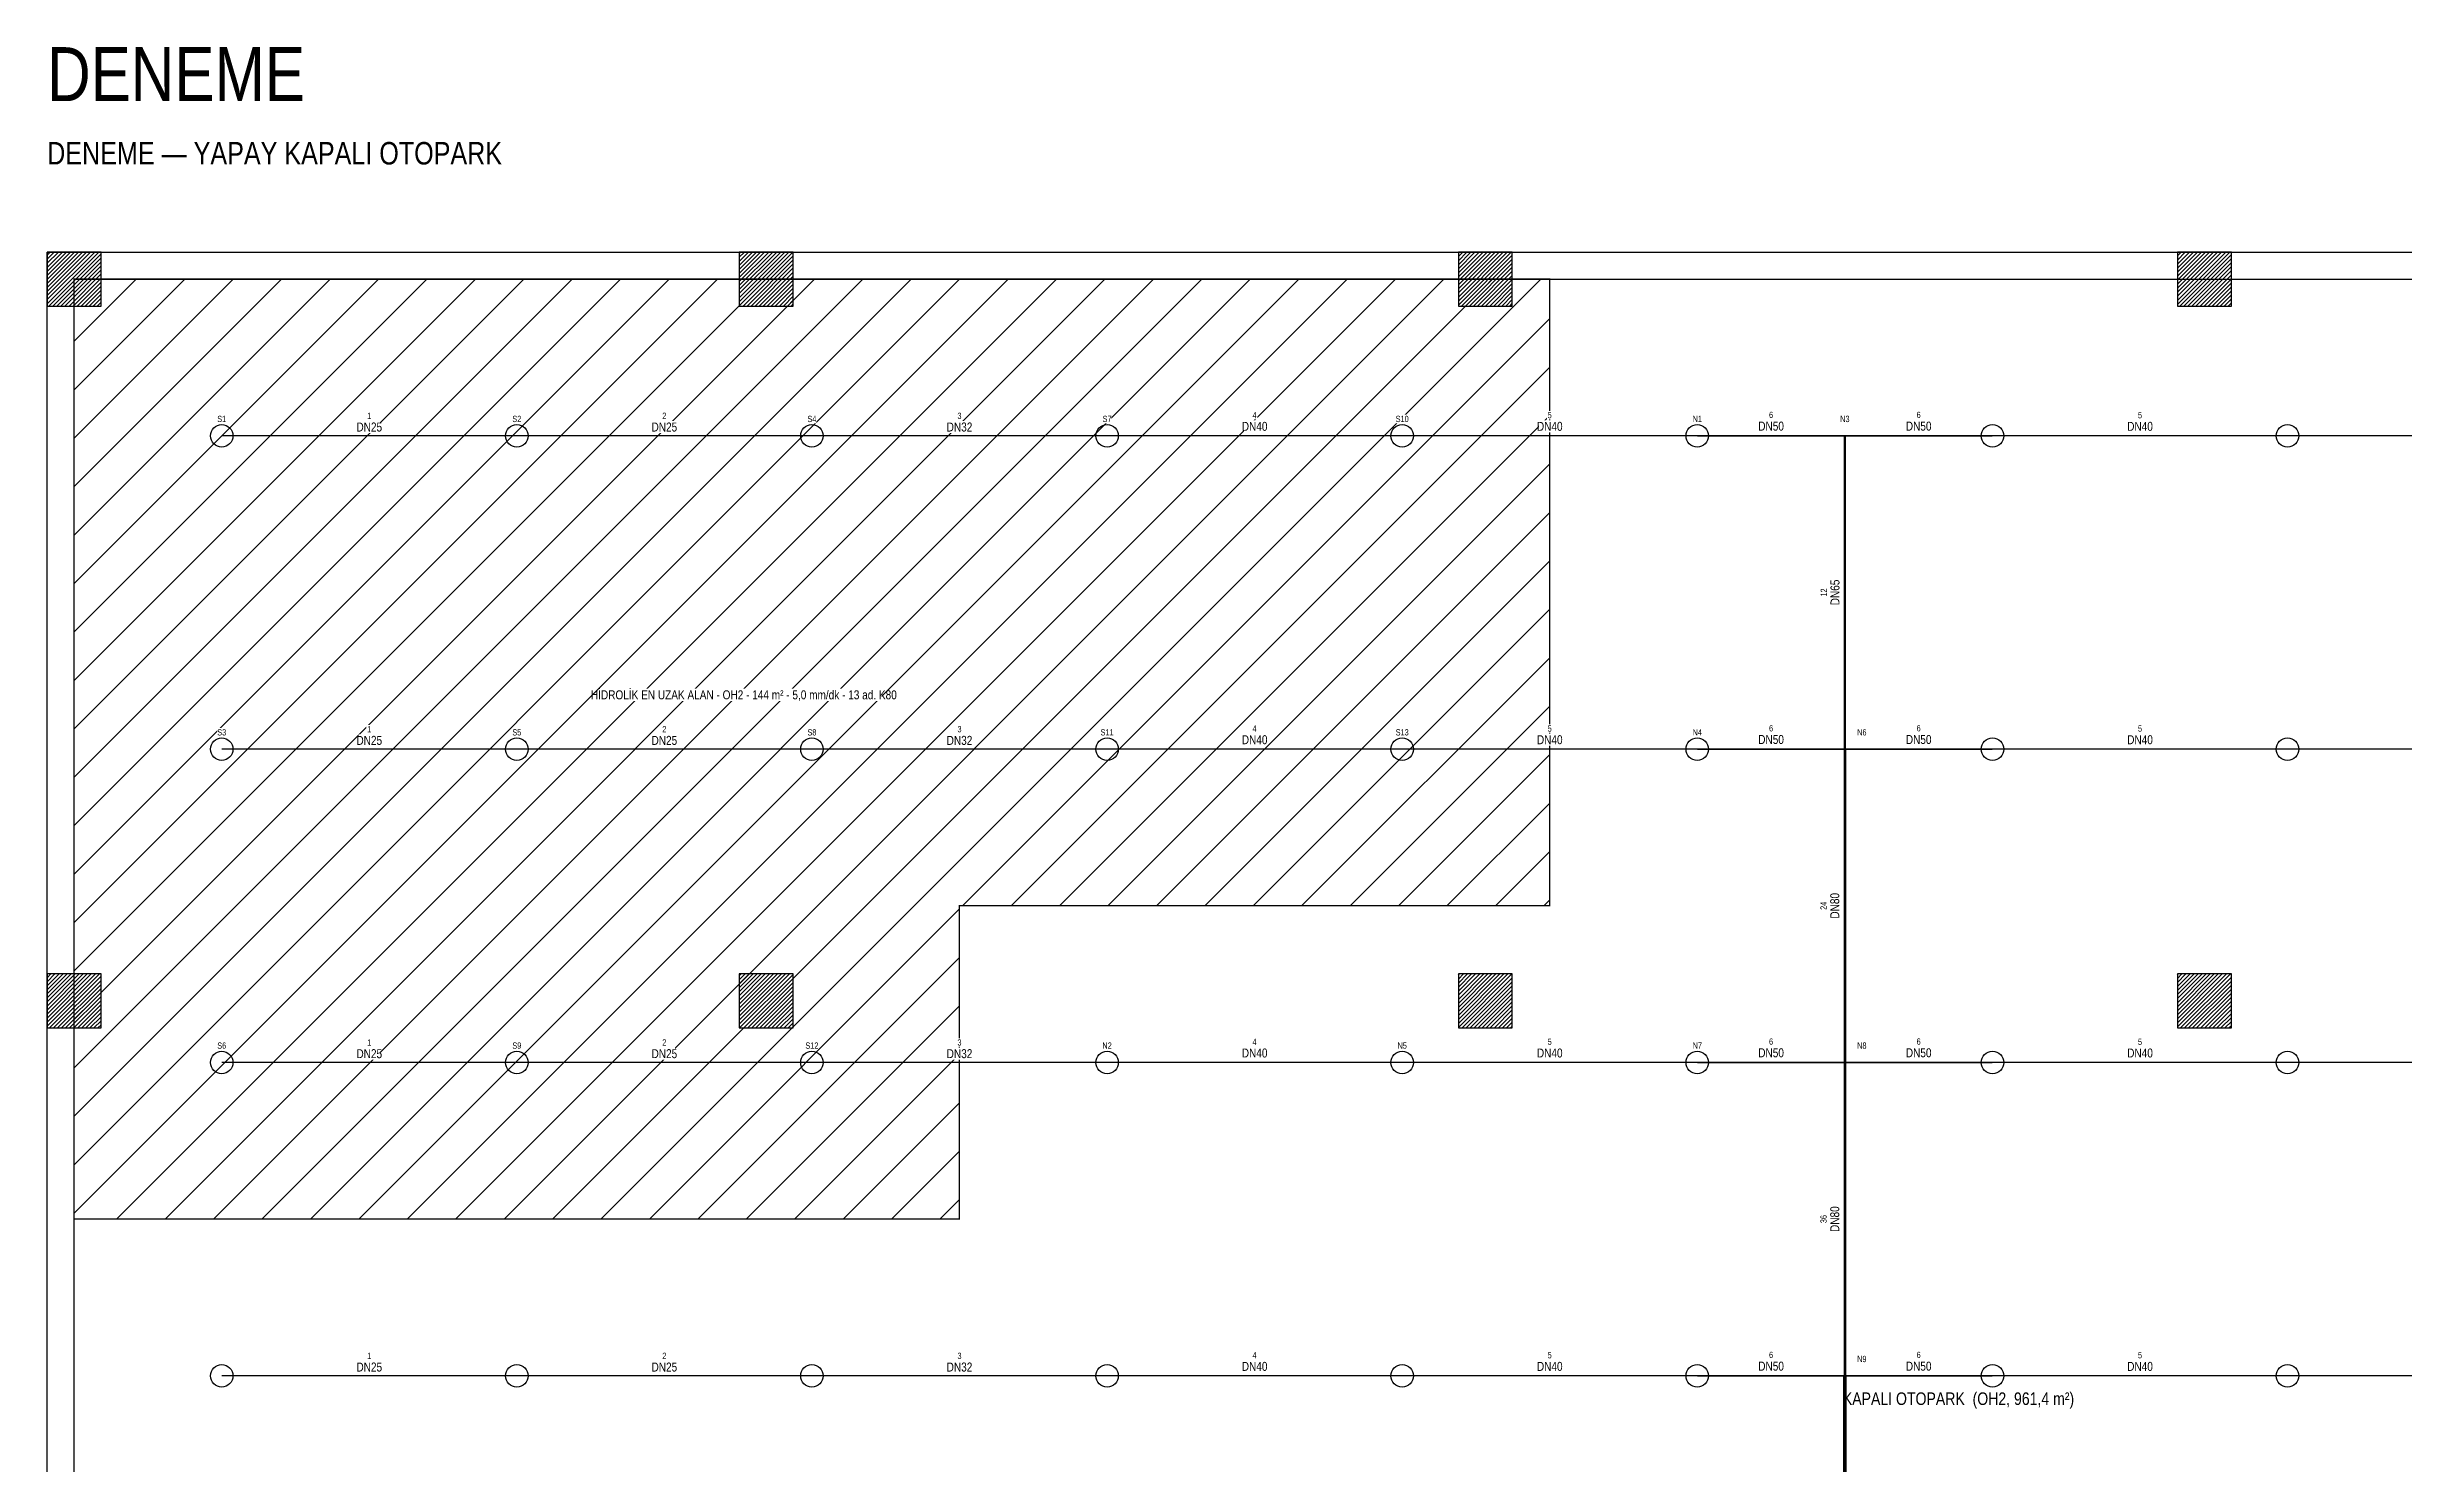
# Model space of a CAD drawing. Header units: centimetres. Extents: x 0 to 6680, y -426 to 2728.
# Drawn here: x 0 to 2623, y 1151 to 2728 of the extents above; entities that cross this region are included whole.
import ezdxf
from ezdxf.enums import TextEntityAlignment as Align

# ---------------------------------------------------------------- set-up
doc = ezdxf.new("R2010")
doc.units = ezdxf.units.CM
doc.linetypes.add('DASHED', pattern=[1.524, 1.27, -0.254])
for name, color, linetype in [('ROTAS-MIMARI-DUVAR', 8, 'Continuous'), ('ROTAS-MIMARI-KOLON', 8, 'Continuous'), ('ROTAS-MIMARI-KOLON-TARAMA', 9, 'Continuous'), ('ROTAS-MIMARI-MAHAL', 7, 'Continuous'), ('ROTAS-YANGIN-BASLIK', 7, 'Continuous'), ('ROTAS-YANGIN-DUGUM', 3, 'Continuous'), ('ROTAS-YANGIN-HIDROLIK-ALAN', 2, 'Continuous'), ('ROTAS-YANGIN-HIDROLIK-TARAMA', 8, 'Continuous'), ('ROTAS-YANGIN-SPR-BORU', 140, 'Continuous'), ('ROTAS-YANGIN-SPR-CAP', 141, 'Continuous'), ('ROTAS-YANGIN-SPRINKLER', 15, 'Continuous')]:
    doc.layers.add(name, color=color, linetype=linetype)
doc.styles.add('ROTAS', font='arial.ttf')

# ---------------------------------------------------------------- blocks, each defined once
blk = doc.blocks.new('ROTAS-SPR-DIK')
blk.add_circle((0, 0), 12.5)

msp = doc.modelspace()

# ---------------------------------------------------------------- hatches: boundary and pattern name
at = {"layer": 'ROTAS-MIMARI-KOLON-TARAMA'}
h = msp.add_hatch(dxfattribs=at)
h.set_pattern_fill('ANSI31')
h.paths.add_polyline_path([(0, 2440), (60, 2440), (60, 2500), (0, 2500)])
h = msp.add_hatch(dxfattribs=at)
h.set_pattern_fill('ANSI31')
h.paths.add_polyline_path([(770, 2440), (830, 2440), (830, 2500), (770, 2500)])
h = msp.add_hatch(dxfattribs=at)
h.set_pattern_fill('ANSI31')
h.paths.add_polyline_path([(1570, 2440), (1630, 2440), (1630, 2500), (1570, 2500)])
h = msp.add_hatch(dxfattribs=at)
h.set_pattern_fill('ANSI31')
h.paths.add_polyline_path([(2370, 2440), (2430, 2440), (2430, 2500), (2370, 2500)])
h = msp.add_hatch(dxfattribs=at)
h.set_pattern_fill('ANSI31')
h.paths.add_polyline_path([(0, 1637), (60, 1637), (60, 1697), (0, 1697)])
h = msp.add_hatch(dxfattribs=at)
h.set_pattern_fill('ANSI31')
h.paths.add_polyline_path([(770, 1637), (830, 1637), (830, 1697), (770, 1697)])
h = msp.add_hatch(dxfattribs=at)
h.set_pattern_fill('ANSI31')
h.paths.add_polyline_path([(1570, 1637), (1630, 1637), (1630, 1697), (1570, 1697)])
h = msp.add_hatch(dxfattribs=at)
h.set_pattern_fill('ANSI31')
h.paths.add_polyline_path([(2370, 1637), (2430, 1637), (2430, 1697), (2370, 1697)])
at = {"layer": 'ROTAS-YANGIN-HIDROLIK-TARAMA'}
h = msp.add_hatch(dxfattribs=at)
h.set_pattern_fill('ANSI31', scale=12)
h.paths.add_polyline_path([(30.033, 2469.986), (1671.667, 2469.986), (1671.667, 1772.814), (1014.967, 1772.814), (1014.967, 1424.314), (30.033, 1424.314)])

# ---------------------------------------------------------------- linework, layer by layer
at = {"layer": 'ROTAS-MIMARI-DUVAR'}
for p, q in [((0, 2500), (4000, 2500)), ((0, 0), (0, 2500)), ((30, 2470), (3970, 2470)), ((30, 30), (30, 2470))]:
    msp.add_line(p, q, dxfattribs=at)
at = {"layer": 'ROTAS-MIMARI-KOLON'}
for points in [[(0, 2440), (60, 2440), (60, 2500), (0, 2500)], [(770, 2440), (830, 2440), (830, 2500), (770, 2500)], [(1570, 2440), (1630, 2440), (1630, 2500), (1570, 2500)], [(2370, 2440), (2430, 2440), (2430, 2500), (2370, 2500)], [(0, 1637), (60, 1637), (60, 1697), (0, 1697)], [(770, 1637), (830, 1637), (830, 1697), (770, 1697)], [(1570, 1637), (1630, 1637), (1630, 1697), (1570, 1697)], [(2370, 1637), (2430, 1637), (2430, 1697), (2370, 1697)]]:
    msp.add_lwpolyline(points, close=True, dxfattribs=at)
at = {"layer": 'ROTAS-YANGIN-HIDROLIK-ALAN', "linetype": 'DASHED', "ltscale": 8, "const_width": 1.5}
msp.add_lwpolyline([(30.033, 2469.986), (1671.667, 2469.986), (1671.667, 1772.814), (1014.967, 1772.814), (1014.967, 1424.314), (30.033, 1424.314)], close=True, dxfattribs=at)
at = {"layer": 'ROTAS-YANGIN-SPR-BORU'}
for points in [[(522.5, 2295.7), (194.2, 2295.7)], [(850.8, 2295.7), (522.5, 2295.7)], [(1179.2, 2295.7), (850.8, 2295.7)], [(522.5, 1947.1), (194.2, 1947.1)], [(850.8, 1947.1), (522.5, 1947.1)], [(1179.2, 1947.1), (850.8, 1947.1)], [(522.5, 1598.6), (194.2, 1598.6)], [(850.8, 1598.6), (522.5, 1598.6)], [(1179.2, 1598.6), (850.8, 1598.6)], [(522.5, 1250), (194.2, 1250)], [(850.8, 1250), (522.5, 1250)], [(1179.2, 1250), (850.8, 1250)]]:
    msp.add_lwpolyline(points, dxfattribs=at)
for points, const_width in [([(1507.5, 2295.7), (1179.2, 2295.7)], 1.5), ([(1835.8, 2295.7), (1507.5, 2295.7)], 1.5), ([(2000, 2295.7), (1835.8, 2295.7)], 2), ([(2000, 1947.1), (2000, 2295.7)], 2.5), ([(2000, 2295.7), (2164.2, 2295.7)], 2), ([(2164.2, 2295.7), (2492.5, 2295.7)], 1.5), ([(2492.5, 2295.7), (2820.8, 2295.7)], 1.5), ([(1507.5, 1947.1), (1179.2, 1947.1)], 1.5), ([(1835.8, 1947.1), (1507.5, 1947.1)], 1.5), ([(2000, 1947.1), (1835.8, 1947.1)], 2), ([(2000, 1598.6), (2000, 1947.1)], 3), ([(2000, 1947.1), (2164.2, 1947.1)], 2), ([(2164.2, 1947.1), (2492.5, 1947.1)], 1.5), ([(2492.5, 1947.1), (2820.8, 1947.1)], 1.5), ([(2000, 1250), (2000, 1598.6)], 3), ([(1507.5, 1598.6), (1179.2, 1598.6)], 1.5), ([(1835.8, 1598.6), (1507.5, 1598.6)], 1.5), ([(2000, 1598.6), (1835.8, 1598.6)], 2), ([(2000, 1598.6), (2164.2, 1598.6)], 2), ([(2164.2, 1598.6), (2492.5, 1598.6)], 1.5), ([(2492.5, 1598.6), (2820.8, 1598.6)], 1.5), ([(1507.5, 1250), (1179.2, 1250)], 1.5), ([(1835.8, 1250), (1507.5, 1250)], 1.5), ([(2000, 1250), (1835.8, 1250)], 2), ([(2000, 901.4), (2000, 1250)], 4), ([(2000, 1250), (2164.2, 1250)], 2), ([(2164.2, 1250), (2492.5, 1250)], 1.5), ([(2492.5, 1250), (2820.8, 1250)], 1.5)]:
    msp.add_lwpolyline(points, dxfattribs=dict(at, const_width=const_width))

# ---------------------------------------------------------------- block references
at = {"layer": 'ROTAS-YANGIN-SPRINKLER'}
for p in [(194.2, 2295.7), (522.5, 2295.7), (850.8, 2295.7), (1179.2, 2295.7), (1507.5, 2295.7), (1835.8, 2295.7), (2164.2, 2295.7), (2492.5, 2295.7), (194.2, 1947.1), (522.5, 1947.1), (850.8, 1947.1), (1179.2, 1947.1), (1507.5, 1947.1), (1835.8, 1947.1), (2164.2, 1947.1), (2492.5, 1947.1), (194.2, 1598.6), (522.5, 1598.6), (850.8, 1598.6), (1179.2, 1598.6), (1507.5, 1598.6), (1835.8, 1598.6), (2164.2, 1598.6), (2492.5, 1598.6), (194.2, 1250), (522.5, 1250), (850.8, 1250), (1179.2, 1250), (1507.5, 1250), (1835.8, 1250), (2164.2, 1250), (2492.5, 1250)]:
    msp.add_blockref('ROTAS-SPR-DIK', p, dxfattribs=at)

# ---------------------------------------------------------------- texts
at = {"layer": 'ROTAS-YANGIN-BASLIK', "style": 'ROTAS', "width": 0.8}
for s, height, p in [('DENEME', 60, (0, 2650)), ('DENEME — YAPAY KAPALI OTOPARK', 25, (0, 2590))]:
    msp.add_text(s, height=height, dxfattribs=at).set_placement(p, align=Align.BOTTOM_LEFT)

# ---------------------------------------------------------------- next in the draw order: wipeouts: each hides what was drawn before it
for points in [[(189.328, 2309.7), (199.072, 2309.7), (199.072, 2319.15), (189.328, 2319.15)], [(346.43, 2298.7), (370.27, 2298.7), (370.27, 2312.2), (346.43, 2312.2)], [(517.628, 2309.7), (527.372, 2309.7), (527.372, 2319.15), (517.628, 2319.15)], [(674.73, 2298.7), (698.57, 2298.7), (698.57, 2312.2), (674.73, 2312.2)], [(845.928, 2309.7), (855.672, 2309.7), (855.672, 2319.15), (845.928, 2319.15)], [(1003.08, 2298.7), (1026.92, 2298.7), (1026.92, 2312.2), (1003.08, 2312.2)], [(1174.328, 2309.7), (1184.072, 2309.7), (1184.072, 2319.15), (1174.328, 2319.15)], [(1331.43, 2299.45), (1355.27, 2299.45), (1355.27, 2312.95), (1331.43, 2312.95)], [(1500.892, 2309.7), (1514.108, 2309.7), (1514.108, 2319.15), (1500.892, 2319.15)], [(1659.73, 2299.45), (1683.57, 2299.45), (1683.57, 2312.95), (1659.73, 2312.95)], [(1830.928, 2309.7), (1840.672, 2309.7), (1840.672, 2319.15), (1830.928, 2319.15)], [(1905.98, 2299.7), (1929.82, 2299.7), (1929.82, 2313.2), (1905.98, 2313.2)], [(1995.128, 2309.7), (2004.872, 2309.7), (2004.872, 2319.15), (1995.128, 2319.15)], [(2070.18, 2299.7), (2094.02, 2299.7), (2094.02, 2313.2), (2070.18, 2313.2)], [(2316.43, 2299.45), (2340.27, 2299.45), (2340.27, 2312.95), (2316.43, 2312.95)], [(1982.25, 2109.48), (1995.75, 2109.48), (1995.75, 2133.32), (1982.25, 2133.32)], [(621.814, 2000.773), (928.374, 2000.773), (928.374, 2014.273), (621.814, 2014.273)], [(189.328, 1961.1), (199.072, 1961.1), (199.072, 1970.55), (189.328, 1970.55)], [(517.628, 1961.1), (527.372, 1961.1), (527.372, 1970.55), (517.628, 1970.55)], [(845.928, 1961.1), (855.672, 1961.1), (855.672, 1970.55), (845.928, 1970.55)], [(1172.592, 1961.1), (1185.808, 1961.1), (1185.808, 1970.55), (1172.592, 1970.55)], [(1500.892, 1961.1), (1514.108, 1961.1), (1514.108, 1970.55), (1500.892, 1970.55)], [(1830.928, 1961.1), (1840.672, 1961.1), (1840.672, 1970.55), (1830.928, 1970.55)], [(2014, 1961.1), (2023.744, 1961.1), (2023.744, 1970.55), (2014, 1970.55)], [(346.43, 1950.1), (370.27, 1950.1), (370.27, 1963.6), (346.43, 1963.6)], [(674.73, 1950.1), (698.57, 1950.1), (698.57, 1963.6), (674.73, 1963.6)], [(1003.08, 1950.1), (1026.92, 1950.1), (1026.92, 1963.6), (1003.08, 1963.6)], [(1331.43, 1950.85), (1355.27, 1950.85), (1355.27, 1964.35), (1331.43, 1964.35)], [(1659.73, 1950.85), (1683.57, 1950.85), (1683.57, 1964.35), (1659.73, 1964.35)], [(1905.98, 1951.1), (1929.82, 1951.1), (1929.82, 1964.6), (1905.98, 1964.6)], [(2070.18, 1951.1), (2094.02, 1951.1), (2094.02, 1964.6), (2070.18, 1964.6)], [(2316.43, 1950.85), (2340.27, 1950.85), (2340.27, 1964.35), (2316.43, 1964.35)], [(1982, 1760.93), (1995.5, 1760.93), (1995.5, 1784.77), (1982, 1784.77)], [(189.328, 1612.6), (199.072, 1612.6), (199.072, 1622.05), (189.328, 1622.05)], [(346.43, 1601.6), (370.27, 1601.6), (370.27, 1615.1), (346.43, 1615.1)], [(517.628, 1612.6), (527.372, 1612.6), (527.372, 1622.05), (517.628, 1622.05)], [(674.73, 1601.6), (698.57, 1601.6), (698.57, 1615.1), (674.73, 1615.1)], [(844.192, 1612.6), (857.408, 1612.6), (857.408, 1622.05), (844.192, 1622.05)], [(1003.08, 1601.6), (1026.92, 1601.6), (1026.92, 1615.1), (1003.08, 1615.1)], [(1174.328, 1612.6), (1184.072, 1612.6), (1184.072, 1622.05), (1174.328, 1622.05)], [(1331.43, 1602.35), (1355.27, 1602.35), (1355.27, 1615.85), (1331.43, 1615.85)], [(1502.628, 1612.6), (1512.372, 1612.6), (1512.372, 1622.05), (1502.628, 1622.05)], [(1659.73, 1602.35), (1683.57, 1602.35), (1683.57, 1615.85), (1659.73, 1615.85)], [(1830.928, 1612.6), (1840.672, 1612.6), (1840.672, 1622.05), (1830.928, 1622.05)], [(1905.98, 1602.6), (1929.82, 1602.6), (1929.82, 1616.1), (1905.98, 1616.1)], [(2014, 1612.6), (2023.744, 1612.6), (2023.744, 1622.05), (2014, 1622.05)], [(2070.18, 1602.6), (2094.02, 1602.6), (2094.02, 1616.1), (2070.18, 1616.1)], [(2316.43, 1602.35), (2340.27, 1602.35), (2340.27, 1615.85), (2316.43, 1615.85)], [(1982, 1412.38), (1995.5, 1412.38), (1995.5, 1436.22), (1982, 1436.22)], [(346.43, 1253), (370.27, 1253), (370.27, 1266.5), (346.43, 1266.5)], [(674.73, 1253), (698.57, 1253), (698.57, 1266.5), (674.73, 1266.5)], [(1003.08, 1253), (1026.92, 1253), (1026.92, 1266.5), (1003.08, 1266.5)], [(1331.43, 1253.75), (1355.27, 1253.75), (1355.27, 1267.25), (1331.43, 1267.25)], [(1659.73, 1253.75), (1683.57, 1253.75), (1683.57, 1267.25), (1659.73, 1267.25)], [(1905.98, 1254), (1929.82, 1254), (1929.82, 1267.5), (1905.98, 1267.5)], [(2014, 1264), (2023.744, 1264), (2023.744, 1273.45), (2014, 1273.45)], [(2070.18, 1254), (2094.02, 1254), (2094.02, 1267.5), (2070.18, 1267.5)], [(2316.43, 1253.75), (2340.27, 1253.75), (2340.27, 1267.25), (2316.43, 1267.25)], [(2016, 1215.1), (2236.864, 1215.1), (2236.864, 1234), (2016, 1234)]]:
    msp.add_wipeout(points)

# ---------------------------------------------------------------- next in the draw order: texts
at = {"layer": 'ROTAS-MIMARI-MAHAL', "style": 'ROTAS', "width": 0.8}
msp.add_text('KAPALI OTOPARK  (OH2, 961,4 m²)', height=14, dxfattribs=at).set_placement((2126.432, 1224.55), align=Align.MIDDLE_CENTER)
at = {"layer": 'ROTAS-YANGIN-DUGUM', "style": 'ROTAS', "width": 0.8}
for s, p in [('S1', (194.2, 2314.425)), ('S2', (522.5, 2314.425)), ('S4', (850.8, 2314.425)), ('S7', (1179.2, 2314.425)), ('S10', (1507.5, 2314.425)), ('N1', (1835.8, 2314.425)), ('N3', (2000, 2314.425)), ('S3', (194.2, 1965.825)), ('S5', (522.5, 1965.825)), ('S8', (850.8, 1965.825)), ('S11', (1179.2, 1965.825)), ('S13', (1507.5, 1965.825)), ('N4', (1835.8, 1965.825)), ('N6', (2018.872, 1965.825)), ('S6', (194.2, 1617.325)), ('S9', (522.5, 1617.325)), ('S12', (850.8, 1617.325)), ('N2', (1179.2, 1617.325)), ('N5', (1507.5, 1617.325)), ('N7', (1835.8, 1617.325)), ('N8', (2018.872, 1617.325)), ('N9', (2018.872, 1268.725))]:
    msp.add_text(s, height=7, dxfattribs=at).set_placement(p, align=Align.MIDDLE_CENTER)
at = {"layer": 'ROTAS-YANGIN-HIDROLIK-ALAN', "style": 'ROTAS', "width": 0.8}
msp.add_text('HİDROLİK EN UZAK ALAN - OH2 - 144 m² - 5,0 mm/dk - 13 ad. K80', height=10, dxfattribs=at).set_placement((775.094, 2007.523), align=Align.MIDDLE_CENTER)
at = {"layer": 'ROTAS-YANGIN-SPR-CAP', "style": 'ROTAS', "width": 0.8}
for s, p in [('DN25', (358.35, 2305.45)), ('DN25', (686.65, 2305.45)), ('DN32', (1015, 2305.45)), ('DN40', (1343.35, 2306.2)), ('DN40', (1671.65, 2306.2)), ('DN50', (1917.9, 2306.45)), ('DN50', (2082.1, 2306.45)), ('DN40', (2328.35, 2306.2)), ('DN25', (358.35, 1956.85)), ('DN25', (686.65, 1956.85)), ('DN32', (1015, 1956.85)), ('DN40', (1343.35, 1957.6)), ('DN40', (1671.65, 1957.6)), ('DN50', (1917.9, 1957.85)), ('DN50', (2082.1, 1957.85)), ('DN40', (2328.35, 1957.6)), ('DN25', (358.35, 1608.35)), ('DN25', (686.65, 1608.35)), ('DN32', (1015, 1608.35)), ('DN40', (1343.35, 1609.1)), ('DN40', (1671.65, 1609.1)), ('DN50', (1917.9, 1609.35)), ('DN50', (2082.1, 1609.35)), ('DN40', (2328.35, 1609.1)), ('DN25', (358.35, 1259.75)), ('DN25', (686.65, 1259.75)), ('DN32', (1015, 1259.75)), ('DN40', (1343.35, 1260.5)), ('DN40', (1671.65, 1260.5)), ('DN50', (1917.9, 1260.75)), ('DN50', (2082.1, 1260.75)), ('DN40', (2328.35, 1260.5))]:
    msp.add_text(s, height=10, dxfattribs=at).set_placement(p, align=Align.MIDDLE_CENTER)
for s, p in [('DN65', (1989, 2121.4)), ('DN80', (1988.75, 1772.85)), ('DN80', (1988.75, 1424.3))]:
    msp.add_text(s, height=10, rotation=90, dxfattribs=at).set_placement(p, align=Align.MIDDLE_CENTER)

# ---------------------------------------------------------------- next in the draw order: wipeouts: each hides what was drawn before it
for points in [[(355.214, 2313.2), (361.486, 2313.2), (361.486, 2322.65), (355.214, 2322.65)], [(683.514, 2313.2), (689.786, 2313.2), (689.786, 2322.65), (683.514, 2322.65)], [(1011.864, 2313.2), (1018.136, 2313.2), (1018.136, 2322.65), (1011.864, 2322.65)], [(1340.214, 2313.95), (1346.486, 2313.95), (1346.486, 2323.4), (1340.214, 2323.4)], [(1668.514, 2313.95), (1674.786, 2313.95), (1674.786, 2323.4), (1668.514, 2323.4)], [(1914.764, 2314.2), (1921.036, 2314.2), (1921.036, 2323.65), (1914.764, 2323.65)], [(2078.964, 2314.2), (2085.236, 2314.2), (2085.236, 2323.65), (2078.964, 2323.65)], [(2325.214, 2313.95), (2331.486, 2313.95), (2331.486, 2323.4), (2325.214, 2323.4)], [(1971.8, 2116.528), (1981.25, 2116.528), (1981.25, 2126.272), (1971.8, 2126.272)], [(355.214, 1964.6), (361.486, 1964.6), (361.486, 1974.05), (355.214, 1974.05)], [(683.514, 1964.6), (689.786, 1964.6), (689.786, 1974.05), (683.514, 1974.05)], [(1011.864, 1964.6), (1018.136, 1964.6), (1018.136, 1974.05), (1011.864, 1974.05)], [(1340.214, 1965.35), (1346.486, 1965.35), (1346.486, 1974.8), (1340.214, 1974.8)], [(1668.514, 1965.35), (1674.786, 1965.35), (1674.786, 1974.8), (1668.514, 1974.8)], [(1914.764, 1965.6), (1921.036, 1965.6), (1921.036, 1975.05), (1914.764, 1975.05)], [(2078.964, 1965.6), (2085.236, 1965.6), (2085.236, 1975.05), (2078.964, 1975.05)], [(2325.214, 1965.35), (2331.486, 1965.35), (2331.486, 1974.8), (2325.214, 1974.8)], [(1971.55, 1767.978), (1981, 1767.978), (1981, 1777.722), (1971.55, 1777.722)], [(1340.214, 1616.85), (1346.486, 1616.85), (1346.486, 1626.3), (1340.214, 1626.3)], [(1668.514, 1616.85), (1674.786, 1616.85), (1674.786, 1626.3), (1668.514, 1626.3)], [(1914.764, 1617.1), (1921.036, 1617.1), (1921.036, 1626.55), (1914.764, 1626.55)], [(2078.964, 1617.1), (2085.236, 1617.1), (2085.236, 1626.55), (2078.964, 1626.55)], [(2325.214, 1616.85), (2331.486, 1616.85), (2331.486, 1626.3), (2325.214, 1626.3)], [(355.214, 1616.1), (361.486, 1616.1), (361.486, 1625.55), (355.214, 1625.55)], [(683.514, 1616.1), (689.786, 1616.1), (689.786, 1625.55), (683.514, 1625.55)], [(1011.864, 1616.1), (1018.136, 1616.1), (1018.136, 1625.55), (1011.864, 1625.55)], [(1971.55, 1419.428), (1981, 1419.428), (1981, 1429.172), (1971.55, 1429.172)], [(355.214, 1267.5), (361.486, 1267.5), (361.486, 1276.95), (355.214, 1276.95)], [(683.514, 1267.5), (689.786, 1267.5), (689.786, 1276.95), (683.514, 1276.95)], [(1011.864, 1267.5), (1018.136, 1267.5), (1018.136, 1276.95), (1011.864, 1276.95)], [(1340.214, 1268.25), (1346.486, 1268.25), (1346.486, 1277.7), (1340.214, 1277.7)], [(1668.514, 1268.25), (1674.786, 1268.25), (1674.786, 1277.7), (1668.514, 1277.7)], [(1914.764, 1268.5), (1921.036, 1268.5), (1921.036, 1277.95), (1914.764, 1277.95)], [(2078.964, 1268.5), (2085.236, 1268.5), (2085.236, 1277.95), (2078.964, 1277.95)], [(2325.214, 1268.25), (2331.486, 1268.25), (2331.486, 1277.7), (2325.214, 1277.7)]]:
    msp.add_wipeout(points)

# ---------------------------------------------------------------- next in the draw order: texts
for s, p in [('1', (358.35, 2317.925)), ('2', (686.65, 2317.925)), ('3', (1015, 2317.925)), ('4', (1343.35, 2318.675)), ('5', (1671.65, 2318.675)), ('6', (1917.9, 2318.925)), ('6', (2082.1, 2318.925)), ('5', (2328.35, 2318.675)), ('1', (358.35, 1969.325)), ('2', (686.65, 1969.325)), ('3', (1015, 1969.325)), ('4', (1343.35, 1970.075)), ('5', (1671.65, 1970.075)), ('6', (1917.9, 1970.325)), ('6', (2082.1, 1970.325)), ('5', (2328.35, 1970.075)), ('1', (358.35, 1620.825)), ('2', (686.65, 1620.825)), ('3', (1015, 1620.825)), ('4', (1343.35, 1621.575)), ('5', (1671.65, 1621.575)), ('6', (1917.9, 1621.825)), ('6', (2082.1, 1621.825)), ('5', (2328.35, 1621.575)), ('1', (358.35, 1272.225)), ('2', (686.65, 1272.225)), ('3', (1015, 1272.225)), ('4', (1343.35, 1272.975)), ('5', (1671.65, 1272.975)), ('6', (1917.9, 1273.225)), ('6', (2082.1, 1273.225)), ('5', (2328.35, 1272.975))]:
    msp.add_text(s, height=7, dxfattribs=at).set_placement(p, align=Align.MIDDLE_CENTER)
for s, p in [('12', (1976.525, 2121.4)), ('24', (1976.275, 1772.85)), ('36', (1976.275, 1424.3))]:
    msp.add_text(s, height=7, rotation=90, dxfattribs=at).set_placement(p, align=Align.MIDDLE_CENTER)

doc.saveas('drawing.dxf')
